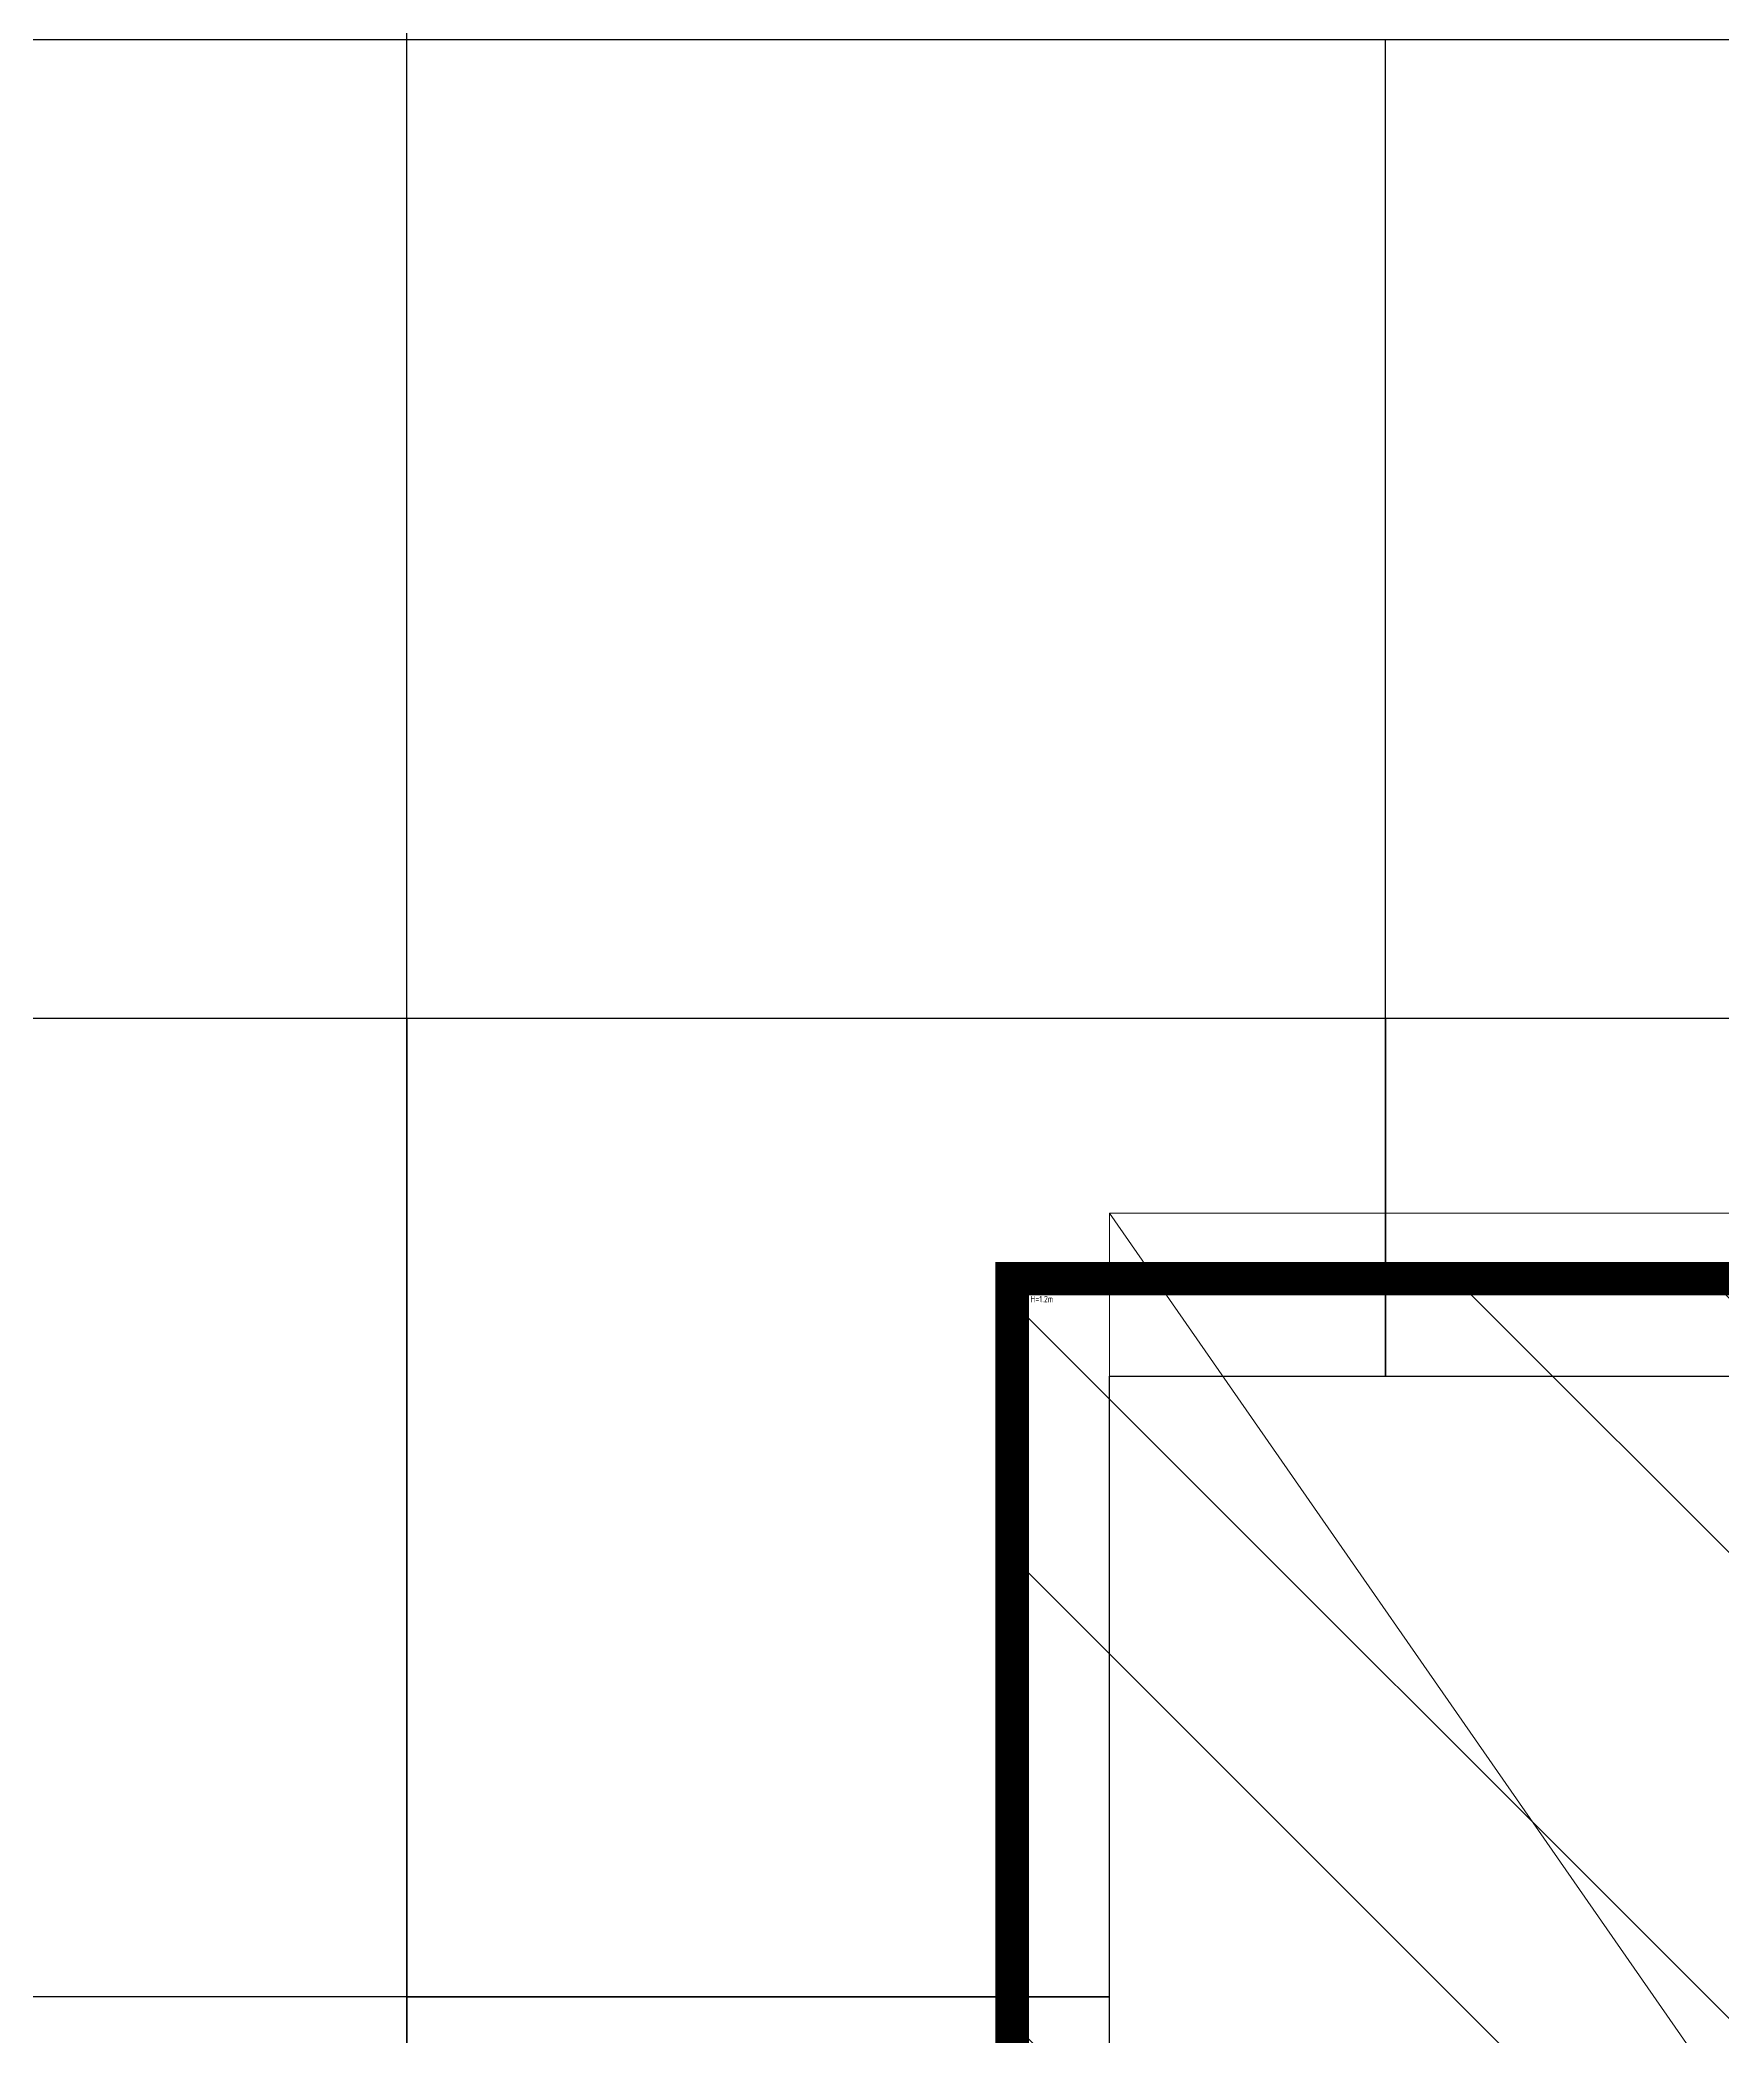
# Model space of a CAD drawing. Extents: x -32000 to 290600, y -96057 to 131250.
# Drawn here: x 209775 to 210806, y 79776 to 81000 of the extents above; entities that cross this region are included whole.
import ezdxf
from ezdxf.enums import TextEntityAlignment as Align

# ---------------------------------------------------------------- set-up
doc = ezdxf.new("R2010")
doc.units = 0
doc.linetypes.add('H12PL3$0$JJP_三點線', pattern=[0.9, 0.3, -0.15, 0, -0.15, 0, -0.15, 0, -0.15])
for name, color, linetype in [('H12PL3$0$S-GRID', 252, 'Continuous'), ('H12PL3$0$S-SLAB-SHOW', 252, 'Continuous'), ('XFDR30-50K$0$A-R-Plan', 9, 'Continuous'), ('XFDR30-50K$0$A-R-Plan (50K_Abnormal)', 9, 'Continuous'), ('XFDR30-50K$0$A-Safety', 9, 'XFDR30-50K$0$FENCELINE-1'), ('XFDR30-50K$0$A-STEEL SHEET_STK', 9, 'Continuous')]:
    doc.layers.add(name, color=color, linetype=linetype)
doc.styles.add('XFDR30-50K$0$AA-TXT', font='isocp.shx', dxfattribs={"bigfont": 'chineset.shx'})
doc.linetypes.add('XFDR30-50K$0$FENCELINE-1', pattern='A,0.25,-0.1,[133,ltypeshp.shx,S=0.1,R=0,X=-0.1,Y=0],-0.1,0.19', length=0.64)

# ---------------------------------------------------------------- blocks, each defined once
blk = doc.blocks.new('H12PL3')
at = {"layer": 'H12PL3$0$S-GRID', "linetype": 'H12PL3$0$JJP_三點線', "lineweight": 0}
blk.add_line((210000, 128250), (210000, -28000), dxfattribs=at)
at = {"layer": 'H12PL3$0$S-SLAB-SHOW', "lineweight": 0}
blk.add_lwpolyline([(210430.79, 80280.63), (211420.79, 80280.63), (211420.79, 78855.63), (210430.79, 78855.63)], close=True, dxfattribs=at)
blk.add_lwpolyline([(210430.79, 80280.63), (211420.79, 78855.63)], dxfattribs=at)
blk = doc.blocks.new('*U222')
h = blk.add_hatch()
h.set_pattern_fill('STEEL', color=256, scale=250, angle=270, style=0)
h.set_pattern_definition([(315, (-8876, -10240), (22.09709, 22.09709), []), (315, (-8860.375, -10240), (22.09709, 22.09709), [])])
h.paths.add_polyline_path([(0, 152.5), (0, 0), (109, 0), (109, 147.5), (109, 147.5), (109, 152.5)])
blk.add_lwpolyline([(0, 152.5), (0, 0), (109, 0), (109, 147.5), (109, 147.5), (109, 152.5), (0, 152.5)])
blk = doc.blocks.new('*U226')
at = {"ltscale": 0.5, "const_width": 0.5}
blk.add_lwpolyline([(0, 0), (0, 38.875)], dxfattribs=at)
at = {"color": 1, "style": 'XFDR30-50K$0$AA-TXT', "width": 0.8}
for tag, p in [('高度(H) m', (0.226, 0.07)), ('NO.', (0.076, 0.07))]:
    blk.add_attdef(tag, text='', height=0.1, rotation=90, dxfattribs=at).set_placement(p, align=Align.MIDDLE_LEFT)
blk = doc.blocks.new('*U228')
at = {"ltscale": 0.5, "const_width": 0.5}
blk.add_lwpolyline([(0, 0), (0, 28.25)], dxfattribs=at)
at = {"color": 1, "style": 'XFDR30-50K$0$AA-TXT', "width": 0.8}
for tag, p in [('高度(H) m', (0.226, 0.07)), ('NO.', (0.076, 0.07))]:
    blk.add_attdef(tag, text='', height=0.1, rotation=90, dxfattribs=at).set_placement(p, align=Align.MIDDLE_LEFT)
blk = doc.blocks.new('XFDR30-50K')
at = {"layer": 'XFDR30-50K$0$A-R-Plan'}
for p, q in [((210000, 75600), (210000, 89600, 0)), ((243101, 81000), (174600, 81000)), ((210600, 80400, 0), (210600, 81000, 0)), ((243101, 80400), (174600, 80400)), ((210430.8, 79800, 0), (206400, 79800))]:
    blk.add_line(p, q, dxfattribs=at)
at = {"layer": 'XFDR30-50K$0$A-R-Plan (50K_Abnormal)', "elevation": 0}
for points in [[(210000, 80400), (210000, 79800), (210430.8, 79800), (210430.8, 80180.6), (210600, 80180.6), (210600, 80400)], [(210600, 80180.6), (211200, 80180.6), (211200, 80400), (210600, 80400)], [(210000, 79200), (210430.8, 79200), (210430.8, 79800), (210000, 79800)]]:
    blk.add_lwpolyline(points, close=True, dxfattribs=at)
at = {"layer": 'XFDR30-50K$0$A-Safety', "xscale": 40, "yscale": 40, "zscale": 40}
blk.add_blockref('*U226', (210370.8, 78695.6, 0), dxfattribs=at)
at = {"layer": 'XFDR30-50K$0$A-Safety'}
ref = blk.add_blockref('*U228', (210360.8, 80240.6, 0), dxfattribs=dict(at, xscale=40, yscale=40, zscale=40, rotation=270))
ref.add_attrib('高度(H) m', 'H=1.2m', dxfattribs={"layer": '0', "color": 1, "height": 4, "style": 'XFDR30-50K$0$AA-TXT', "width": 0.8}).set_placement((210382.2, 80227.9, 0), align=Align.MIDDLE_LEFT)
at = {"layer": 'XFDR30-50K$0$A-STEEL SHEET_STK', "xscale": 10, "yscale": 10, "zscale": 10, "rotation": 180}
blk.add_blockref('*U222', (211470.8, 80230.6, 0), dxfattribs=at)

msp = doc.modelspace()

# ---------------------------------------------------------------- block references
for name in ['H12PL3', 'XFDR30-50K']:
    msp.add_blockref(name, (0, 0))

doc.saveas('drawing.dxf')
